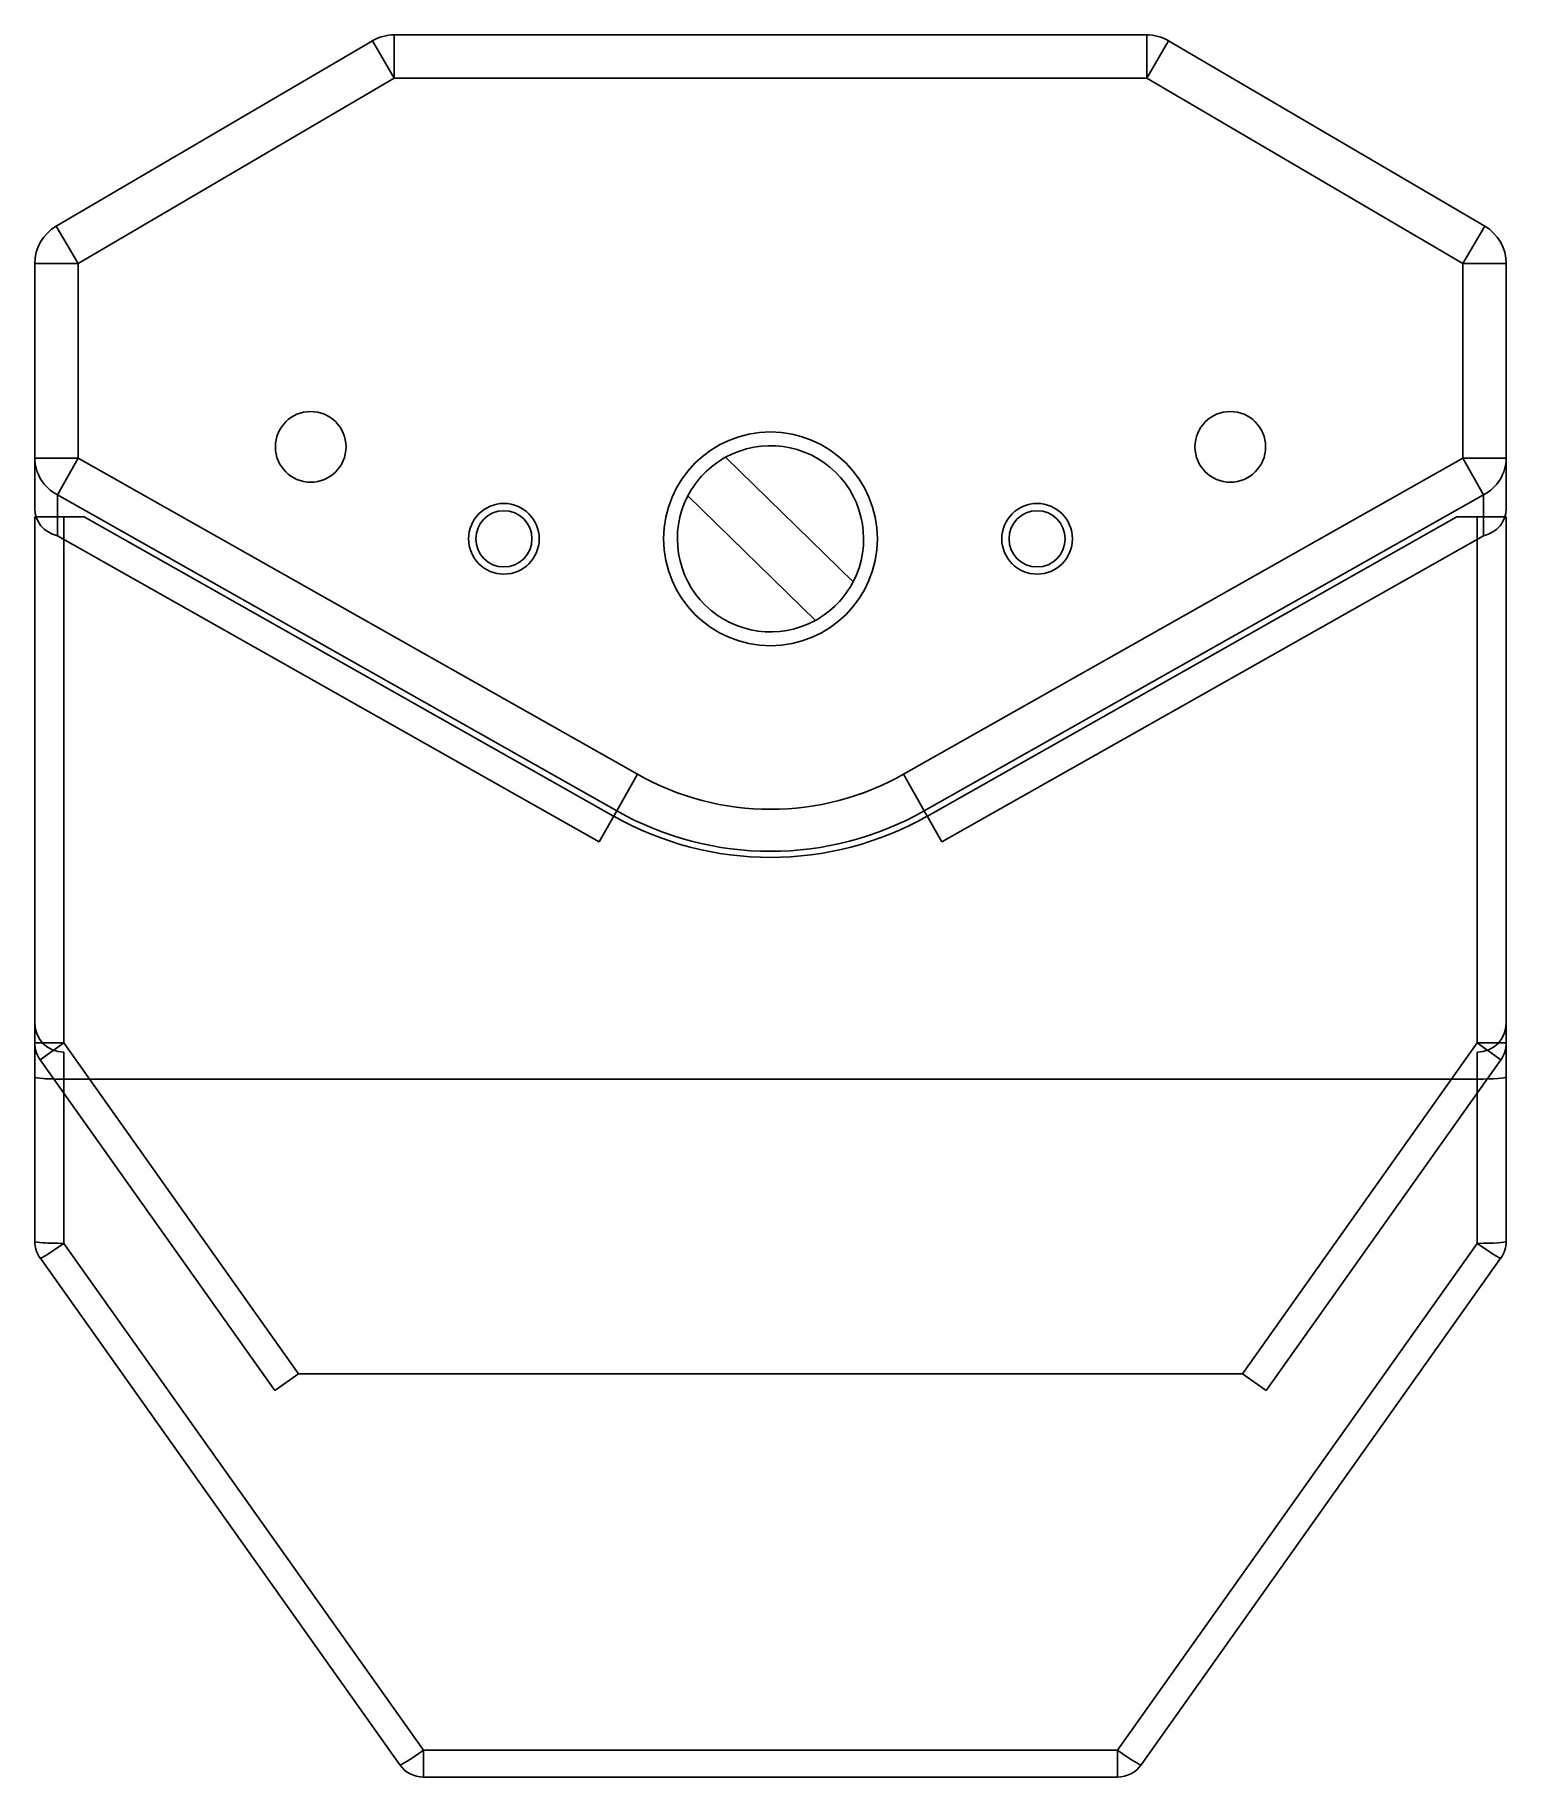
# Model space of a CAD drawing. Header units: millimetres. Extents: x -51 to 51, y -86 to 35.
import ezdxf

# ---------------------------------------------------------------- set-up
doc = ezdxf.new("R2010")
doc.units = ezdxf.units.MM
doc.layers.get('0').update_dxf_attribs({"linetype": 'CONTINUOUS'})

msp = doc.modelspace()

# ---------------------------------------------------------------- linework, layer by layer
for p, q in [((-27.49, 34.39), (-49.32, 21.6)), ((-27.49, 34.39), (-25.98, 31.8)), ((-27.49, 34.39), (-25.98, 31.8)), ((25.98, 34.8), (-25.98, 34.8)), ((-25.98, 31.8), (-25.98, 34.8)), ((-25.98, 31.8), (-25.98, 34.8)), ((25.98, 31.8), (25.98, 34.8)), ((25.98, 31.8), (25.98, 34.8)), ((27.49, 34.39), (25.98, 31.8)), ((27.49, 34.39), (25.98, 31.8)), ((49.32, 21.6), (27.49, 34.39)), ((-25.98, 31.8), (-47.8, 19.01)), ((-47.8, 19.01), (-25.98, 31.8)), ((25.98, 31.8), (-25.98, 31.8)), ((-25.98, 31.8), (25.98, 31.8)), ((47.8, 19.01), (25.98, 31.8)), ((25.98, 31.8), (47.8, 19.01)), ((-47.8, 19.01), (-49.32, 21.6)), ((-47.8, 19.01), (-49.32, 21.6)), ((47.8, 19.01), (49.32, 21.6)), ((47.8, 19.01), (49.32, 21.6)), ((-50.8, 19.01), (-47.8, 19.01)), ((-50.8, 19.01), (-50.8, 5.57)), ((-50.8, 19.01), (-47.8, 19.01)), ((-47.8, 19.01), (-47.8, 5.57)), ((-47.8, 5.57), (-47.8, 19.01)), ((47.8, 5.57), (47.8, 19.01)), ((50.8, 19.01), (47.8, 19.01)), ((47.8, 19.01), (47.8, 5.57)), ((50.8, 19.01), (47.8, 19.01)), ((50.8, 5.57), (50.8, 19.01)), ((-47.8, 5.57), (-50.8, 5.57)), ((-47.8, 5.57), (-50.8, 5.57)), ((-50.8, 5.57), (-50.8, 2.1)), ((-49.23, 3.04), (-47.8, 5.57)), ((-49.23, 3.04), (-47.8, 5.57)), ((-47.8, 5.57), (-9.19, -16.26)), ((-9.19, -16.26), (-47.8, 5.57)), ((5.71, -2.96), (-3.1, 5.63)), ((-3.1, 5.63), (5.71, -2.96)), ((9.19, -16.26), (47.8, 5.57)), ((47.8, 5.57), (9.19, -16.26)), ((47.8, 5.57), (50.8, 5.57)), ((49.23, 3.04), (47.8, 5.57)), ((49.23, 3.04), (47.8, 5.57)), ((47.8, 5.57), (50.8, 5.57)), ((49.23, 3.04), (47.8, 5.57)), ((50.8, 2.1), (50.8, 5.57)), ((-49.23, 3.04), (-10.62, -18.79)), ((-49.23, 0.21), (-49.23, 3.04)), ((-49.23, 3.04), (-49.23, 0.21)), ((-10.62, -18.79), (-49.23, 3.04)), ((-5.71, 2.96), (3.1, -5.63)), ((3.1, -5.63), (-5.71, 2.96)), ((49.23, 3.04), (10.62, -18.79)), ((10.62, -18.79), (49.23, 3.04)), ((49.23, 3.04), (49.23, 0.21)), ((49.23, 0.21), (49.23, 3.04)), ((-48.8, 1.52), (-50.8, 1.52)), ((-50.8, 1.52), (-50.8, -34.81)), ((-47.39, 1.52), (-48.8, 1.52)), ((-48.8, 1.52), (-48.8, -34.81)), ((-48.8, -34.81), (-48.8, 1.52)), ((-10.83, -19.15), (-47.39, 1.52)), ((47.39, 1.52), (10.83, -19.15)), ((48.8, 1.52), (47.39, 1.52)), ((48.8, -34.81), (48.8, 1.52)), ((50.8, 1.52), (48.8, 1.52)), ((48.8, 1.52), (48.8, -34.81)), ((50.8, -34.81), (50.8, 1.52)), ((-49.23, 0.21), (-11.83, -20.93)), ((11.83, -20.93), (49.23, 0.21)), ((-10.62, -18.79), (-9.19, -16.26)), ((-10.62, -18.79), (-9.19, -16.26)), ((10.62, -18.79), (9.19, -16.26)), ((10.62, -18.79), (9.19, -16.26)), ((-11.83, -20.93), (-10.62, -18.79)), ((10.62, -18.79), (11.83, -20.93)), ((-50.8, -33.45), (-50.8, -37.17)), ((50.8, -37.17), (50.8, -33.45)), ((-50.8, -34.81), (-48.8, -34.81)), ((-50.8, -34.81), (-48.8, -34.81)), ((-50.43, -35.97), (-48.8, -34.81)), ((-50.43, -35.97), (-48.8, -34.81)), ((-48.8, -34.81), (-32.59, -57.65)), ((-32.59, -57.65), (-48.8, -34.81)), ((32.59, -57.65), (48.8, -34.81)), ((48.8, -34.81), (32.59, -57.65)), ((50.8, -34.81), (48.8, -34.81)), ((48.8, -34.81), (50.43, -35.97)), ((50.8, -34.81), (48.8, -34.81)), ((48.8, -34.81), (50.43, -35.97)), ((-50.43, -35.97), (-34.22, -58.81)), ((-48.8, -37.31), (-48.8, -35.45)), ((34.22, -58.81), (50.43, -35.97)), ((48.8, -35.45), (48.8, -37.31)), ((-50.8, -37.17), (-50.8, -48.51)), ((50.8, -48.51), (50.8, -37.17)), ((48.8, -37.31), (-48.8, -37.31)), ((-48.8, -37.31), (-48.8, -48.65)), ((-48.8, -48.65), (-48.8, -37.31)), ((48.8, -48.65), (48.8, -37.31)), ((48.8, -37.31), (48.8, -48.65)), ((-48.8, -48.65), (-23.96, -83.65)), ((-23.96, -83.65), (-48.8, -48.65)), ((23.96, -83.65), (48.8, -48.65)), ((48.8, -48.65), (23.96, -83.65)), ((-50.43, -49.66), (-25.59, -84.67)), ((25.59, -84.67), (50.43, -49.66)), ((-34.22, -58.81), (-32.59, -57.65)), ((-32.59, -57.65), (32.59, -57.65)), ((32.59, -57.65), (34.22, -58.81)), ((-23.96, -83.65), (23.96, -83.65)), ((23.96, -83.65), (-23.96, -83.65)), ((-23.96, -85.51), (-23.96, -83.65)), ((-23.96, -85.51), (-23.96, -83.65)), ((23.96, -85.51), (23.96, -83.65)), ((23.96, -85.51), (23.96, -83.65)), ((23.96, -85.51), (-23.96, -85.51)), ((-23.96, -85.51), (23.96, -85.51))]:
    msp.add_line(p, q)
msp.add_lwpolyline([(9.19, -16.26, -0.263095), (-9.19, -16.26), (-47.8, 5.57), (-47.8, 19.01), (-25.98, 31.8), (25.98, 31.8), (47.8, 19.01), (47.8, 5.57)], format="xyb", close=True)
for centre, radius in [((-31.75, 6.35), 2.44), ((-31.75, 6.35), 2.44), ((-31.75, 6.35), 2.44), ((-31.75, 6.35), 2.44), ((31.75, 6.35), 2.44), ((31.75, 6.35), 2.44), ((31.75, 6.35), 2.44), ((31.75, 6.35), 2.44), ((0, 0), 7.38), ((0, 0), 7.38), ((-18.41, 0), 2.44), ((-18.41, 0), 2.44), ((18.41, 0), 2.44), ((18.41, 0), 2.44), ((-18.41, 0), 1.94), ((18.41, 0), 1.94)]:
    msp.add_circle(centre, radius)
for centre, radius, start, end in [((-25.98, 31.8), 3, 90, 120.3791), ((25.98, 31.8), 3, 59.6209, 90), ((-47.8, 19.01), 3, 120.3791, 180), ((47.8, 19.01), 3, 0, 59.6209), ((0, 0), 6.43, -27.4211, 118.8209), ((0, 0), 6.43, -27.4211, 118.8209), ((0, 0), 6.43, 118.8209, 152.5789), ((0, 0), 6.43, 152.5789, 298.8209), ((0, 0), 6.43, 298.8209, 332.5789), ((0, 0), 18.68, 240.5196, 299.4804), ((0, 0), 18.68, 240.5196, 299.4804), ((0, 0), 22, 240.5196, 299.4804), ((0, 0), 21.58, 240.5196, 299.4804), ((-48.8, -33.45), 2, 180, 270), ((48.8, -33.45), 2, -90, 0), ((-48.8, -34.81), 2, 180, 215.3618), ((48.8, -34.81), 2, -35.3618, 0), ((-48.8, -48.51), 2, 180, 215.3618), ((48.8, -48.51), 2, -35.3618, 0), ((-23.96, -83.51), 2, 215.3618, 270), ((23.96, -83.51), 2, 270, 324.6382)]:
    msp.add_arc(centre, radius, start, end)
for centre, major_axis, ratio, start_param, end_param in [((-47.8, 5.57), (-3, 0), 0.959309, 6.283185, 7.357056), ((-47.8, 5.57), (-3, 0), 0.959309, 6.283185, 7.357056), ((47.8, 5.57), (3, 0), 0.959309, 5.209315, 6.283185), ((47.8, 5.57), (3, 0), 0.959309, 5.209315, 6.283185), ((-47.8, 2.74), (-2.75, -1.6), 0.748081, 5.871666, 6.945536), ((47.8, 2.74), (2.75, -1.6), 0.748081, 5.620835, 6.694705), ((-48.8, -37.17), (-2, 0), 0.070373, 6.283185, 7.853982), ((-48.8, -37.17), (-2, 0), 0.070373, 6.283185, 7.853982), ((48.8, -37.17), (2, 0), 0.070373, 4.712389, 6.283185), ((48.8, -37.17), (2, 0), 0.070373, 4.712389, 6.283185), ((-48.8, -48.51), (-2, 0), 0.070373, 6.283185, 7.853982), ((-48.8, -48.51), (-2, 0), 0.070373, 6.283185, 7.853982), ((-48.8, -48.51), (-1.63, -1.16), 0.057437, 0, 1.530058), ((-48.8, -48.51), (-1.63, -1.16), 0.057437, 0, 1.530058), ((48.8, -48.51), (2, 0), 0.070373, 4.712389, 6.283185), ((48.8, -48.51), (2, 0), 0.070373, 4.712389, 6.283185), ((48.8, -48.51), (1.63, -1.16), 0.057437, 4.753128, 6.283185), ((48.8, -48.51), (1.63, -1.16), 0.057437, 4.753128, 6.283185), ((-23.96, -83.51), (-1.63, -1.16), 0.057437, 0, 1.530058), ((-23.96, -83.51), (-1.63, -1.16), 0.057437, 0, 1.530058), ((23.96, -83.51), (1.63, -1.16), 0.057437, 4.753128, 6.283185), ((23.96, -83.51), (1.63, -1.16), 0.057437, 4.753128, 6.283185)]:
    msp.add_ellipse(centre, major_axis=major_axis, ratio=ratio, start_param=start_param, end_param=end_param)

doc.saveas('drawing.dxf')
